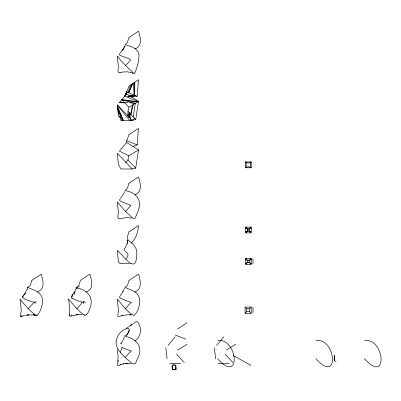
<?xml version="1.0" encoding="UTF-8"?>
<svg xmlns="http://www.w3.org/2000/svg" width="401" height="401" viewBox="0 0 401 401"><rect width="100%" height="100%" fill="white"/><g stroke="black" fill="none" stroke-linecap="round" stroke-linejoin="round"><path stroke-width="0.6" d="M121.052 120.385L132.19 120.385L135.698 119.553L138.545 101.343L126.716 93.884L126.716 92.045L129.037 86.055M127.954 116.741L127.964 111.272L128.891 107.207L123.508 101.413M251.216 258.515L251.216 259.487L249.277 260.46L247.332 260.46L245.387 259.487L245.387 258.515L251.216 258.515L251.216 264.344L245.387 264.344L245.387 258.515M251.216 161.944L250.369 163.242L250.369 166.475L251.216 167.568L250.244 167.568L248.304 166.475L246.359 167.568L245.387 167.568L246.239 166.475L246.239 163.242L245.387 161.944L251.216 161.944L251.216 167.773L245.387 167.773L245.387 161.944M134.265 95.112L134.355 82.521M134.556 95.227L134.846 82.195M126.611 94.009L126.716 92.045L137.047 96.24M129.338 117.934L129.603 113.032M128.801 117.378L129.162 112.561M128.475 96.751L137.217 96.31L138.475 79.779M71.538 314.87L71.147 316.369L69.112 315.722L69.869 310.304L68.641 299.066M126.536 94.095L126.716 92.045L124.5 96.501M117.829 361.512L118.074 356.268L117.287 349.251M125.438 247.096L127.423 243.086L127.117 243.853L127.729 240.209L127.643 241.918M126.435 94.22L126.716 92.045L124.881 96.055M133.287 116.972L135.247 103.348M132.235 168.976L117.227 153.267L118.455 164.515L120.901 168.976L132.23 168.976L135.698 168.144L138.545 149.934L126.716 142.475L126.716 140.631L129.037 134.641M126.295 94.385L126.716 92.045L125.232 95.639M27.173 289.181L27.679 287.176C30.982 286.745 30.671 282.72 31.859 280.409M124.51 288.254L122.881 291.858L123.002 291.632L120.265 295.637M127.688 241.698L127.708 240.054M130.666 114.165L132.586 104.962M130.982 114.506L133.087 104.661M138.54 149.934L128.876 155.809L127.964 159.864L125.734 162.741M118.155 360.128L117.513 365.035L118.024 365.752L119.137 365.206M124.315 337.061L123.217 339.878L120.841 343.537L121.122 343.151M126.114 94.596L126.716 92.045L126.716 93.884M128.766 117.453L129.899 113.348L127.057 115.568M125.137 45.498L124.681 46.691L124.826 46.326M125.894 94.857L126.716 92.045L126.706 93.894L119.483 102.43M83.939 303.537L83.378 302.354L81.934 302.048L81.468 303.622L76.726 308.93M125.834 94.927L126.716 92.045L126.691 93.914L126.716 92.045L125.553 95.258M72.787 295.021L72.16 295.036L71.709 296.479L71.238 296.264L71.624 296.118M120.235 352.735L122.064 347.236M72.937 296.715L72.461 295.171L72.827 294.123L75.012 291.382M129.037 231.818L127.388 236.725L127.428 238.886L128.34 240.124L133.097 244.229L135.433 247.382A10.972 10.972 0 0 1 136.35 249.723L136.796 252.374L136.766 256.084A25.769 25.769 0 0 1 136.385 258.765C134.601 273.527 121.302 252.76 117.227 250.445L118.455 261.693C119.032 263.056 120.651 264.099 122.064 263.262M127.894 92.521L130.846 84.852M74.33 294.54L74.28 293.111L75.107 291.602L75.162 290.249L75.759 288.91L76.24 288.915L76.536 287.763L76.035 287.743L77.238 288.905M124.736 191.573L123.082 194.766L120.385 198.5M129.037 280.409C127.824 282.75 128.18 286.845 124.771 287.211C128.937 289.627 135.749 290.68 138.545 295.697C141.202 302.078 138.931 310.87 133.999 315.497C126.992 312.108 122.32 304.755 117.227 299.036L118.455 310.284L117.724 315.948L118.175 316.795L119.207 316.454M129.037 183.232C128.135 185.082 128.024 187.262 126.901 189.011C126.601 189.773 123.869 190.154 125.734 190.736C137.879 192.986 142.751 201.497 137.237 213.081A48.511 48.511 0 0 1 136.049 215.979C134.576 222.43 130.716 215.467 128.19 213.939A94.962 94.962 0 0 1 123.252 208.981L117.227 201.858L118.455 213.106C118.024 214.55 116.826 220.485 119.959 218.46M129.037 37.463L127.192 42.722L125.262 44.676L132.034 46.957L135.498 48.867L138.124 51.819L139.032 54.867L138.646 61.002L136.656 68.215L134.646 73.689L134.074 73.719L133.057 72.651A24.516 24.516 0 0 0 131.723 71.303L126.365 66.335A94.932 94.932 0 0 1 120.957 60.626L117.227 56.09L118.455 67.338C117.964 68.807 117.122 74.085 120.125 72.426M128.611 92.811L132.275 83.899M128.806 92.892L132.796 83.553M126.776 335.281L129.227 330.143M69.624 314.735L69.112 315.727M124.736 46.556L122.536 50.17L124.115 47.739L120.17 53.037M28.08 309.001L30.351 306.123L34.175 302.519L33.829 302.209C29.859 300.87 25.328 300.103 22.235 297.106L23.208 295.978M23.163 296.053L27.318 289.111M84.561 314.7C83.739 317.853 89.989 311.216 89.007 310.239C94.786 298.966 88.761 290.519 77.223 287.913L77.172 286.91L78.892 285.206L80.451 280.409L89.889 274.139L91.248 279.452L91.694 284.9A7.754 7.754 0 0 1 87.368 291.462L85.864 292.128M125.969 259.211C127.012 257.517 129.022 255.106 127.378 253.161C125.804 251.843 122.626 249.432 125.428 247.527M120.992 343.341L121.262 342.945M125.769 65.498L130.26 60.381L130.48 59.594L129.388 58.852L120.235 55.493L119.202 54.551L119.814 53.659M125.282 211.843L130.896 205.402L120.581 201.252L119.328 200.004L120.24 199.102M125.277 308.97L128.596 304.955A18.396 18.396 0 0 1 130.165 303.532L131.333 302.389L128.23 301.392A64.456 64.456 0 0 1 126.014 300.655M125.297 357.507L128.591 353.562A17.619 17.619 0 0 1 130.155 352.168L131.327 351.04L128.23 349.963A72.08 72.08 0 0 1 125.222 348.875L122.14 347.562M126.711 142.48L119.408 151.112L128.861 155.819M167.994 345.467L175.297 336.835M216.585 345.467L223.888 336.835M86.576 314.665L86.531 314.354M22.245 297.096L25.789 293.106M131.523 242.956C136.165 238.43 138.004 231.843 138.475 225.547L129.042 231.813M35.995 315.356L37.203 315.371C41.413 310.419 43.529 303.141 41.874 296.76C39.133 291.171 32.752 289.632 27.499 287.372M245.091 313.306L246.785 311.587L246.785 308.82L245.091 307.101L251.216 307.101L251.216 313.306L245.091 313.306L245.091 307.101M251.216 313.306L249.522 311.587L249.522 308.82L251.216 307.101M133.598 323.427L136.24 321.627L137.423 321.772C142.18 326.925 141.272 337.251 134.987 340.945M22.165 316.344L21.168 316.83L20.631 316.344L21.604 315.557M132.977 323.697L130.631 325.442L131.789 324.579M120.024 296.219L119.433 297.176L120.345 298.108L126.014 300.655M131.302 324.94L126.019 328.529M129.042 37.458L138.46 31.203C140.556 36.987 142.641 46.14 135.112 48.927M129.057 86.04L138.33 79.879M129.042 134.636L138.46 128.38L137.217 144.896L133.192 146.305M129.042 183.227L138.46 176.966C140.51 182.761 142.525 191.934 135.052 194.731M31.864 280.404L41.288 274.144C42.576 278.986 44.496 284.645 41.503 289.246L38.707 291.502L37.554 291.963M129.042 280.404L138.46 274.144C140.475 279.948 142.43 289.151 134.987 291.948M177.633 328.99L187.051 322.735M334.544 360.248L334.299 359.872L334.264 360.213L336.088 361.857M128.997 107.142L138.525 101.353M177.463 350.163L187.127 344.289M226.054 350.163L235.718 344.289M131.718 120.385L134.781 118.571M251.216 162.149L250.244 162.149L248.304 163.242L246.359 162.149L245.387 162.149M119.217 365.271L123.563 363.822L123.217 363.887L128.009 363.311L125.724 363.446L131.102 363.537M250.244 228.034L248.304 229.006L246.359 228.034L245.387 228.034L247.332 229.006L249.277 229.006L251.216 228.034L250.244 228.034L250.244 227.061M247.332 230.946L245.387 231.918L246.359 231.918L248.304 230.946L250.244 231.918L251.216 231.918L249.277 230.946L247.332 230.946L247.332 229.006M251.216 259.487L250.244 259.487L248.304 260.46L246.359 259.487L245.387 259.487M247.332 262.399L245.387 263.372L246.359 263.372L248.304 262.399L250.244 263.372L251.216 263.372L249.277 262.399L247.332 262.399L247.332 260.46M21.178 316.82L24.431 315.221M131.087 97.187L134.987 95.403L127.899 96.25M120.39 364.785L121.077 364.509M119.638 316.399L122.781 315.452L121.693 315.757M119.994 72.596L123.107 71.974L127.598 71.824L132.651 73.042M25.057 315.617L28.907 314.75L27.358 315.036L34.471 314.875L33.148 314.735L35.042 315.056L33.764 314.73L35.473 315.191M120.305 218.565L126.771 217.563L131.774 218.109M122.245 315.607L127.563 314.74L131.759 314.985M78.1 314.665L73.639 315.356L73.669 315.607L71.318 315.682M34.306 302.118L36.07 301.793M79.609 286.72L78.3 286.89M127.734 96.446L134.987 95.403M122.125 263.357L125.628 263.176L129.493 263.567M127.974 96.35L135.348 95.553M82.38 314.574L76.025 314.77M246.785 308.82L249.522 308.82M246.785 311.587L249.522 311.587M169.508 363.331L180.816 363.331M218.099 363.331L229.407 363.331M72.31 298.093L71.709 298.068L76.696 300.394L81.924 302.053M364.639 340.379C385.231 338.409 387.877 385.166 364.479 358.689M316.048 340.379C336.639 338.409 339.291 385.166 315.893 358.689M217.753 340.379C238.344 338.409 240.996 385.166 217.598 358.689M119.393 102.541L125.002 102.892M133.102 103.398L134.972 103.513L121.859 99.628L122.681 100.521M119.734 102.135L128.225 102.706M129.438 102.786L135.498 103.192M73.594 293.031L74.28 293.111M130.525 314.83L129.804 314.74L130.365 314.81M121.528 100.014L137.383 102.049M121.859 99.628L137.884 101.744M130.079 263.668L130.355 263.713M34.185 302.524L36.22 303.071M76.035 287.743L77.223 287.913M124.836 96.105L138.25 101.523M126.721 140.636L137.197 144.891M175.312 334.99L185.788 339.246M132.165 72.842L132.771 73.102M72.16 295.036L72.461 295.171M233.297 355.562L250.961 365.356M36.215 315.427C29.744 311.206 24.907 304.935 20.05 299.036L21.278 310.299L20.516 315.016L20.631 316.344M36.556 314.92L37.198 315.366M84.421 315.246C78.24 310.845 73.333 304.93 68.641 299.036M118.455 115.949L120.661 117.964M122.425 119.578L123.307 120.385L117.373 106.029M117.227 104.681L132.235 120.385M85.333 302.66L84.506 301.778L83.333 301.301L83.764 302.83M128.084 111.408L135.683 119.538M127.974 159.879L135.693 168.139M225.151 354.233L232.871 362.494M176.565 354.233L184.285 362.494M129.718 120.385L117.277 105.122L117.633 108.385L122.079 120.385M123.307 120.385L117.699 109.007L119.217 114.395M117.528 107.443L122.917 120.385M119.724 116.195L120.901 120.385M214.405 347.632L215.633 358.87M165.819 347.632L167.047 358.87M117.683 108.856L118.455 115.924M129.899 113.348L130.556 120.385M133.322 83.202L134.114 95.052M71.679 297.106L71.729 298.088M172.24 368.569L172.255 366.008A1.103 1.103 0 0 1 172.43 365.592A1.268 1.268 0 0 1 172.671 365.326L172.761 365.261A1.123 1.123 0 0 1 173.292 365.065L174.716 365.065A1.133 1.133 0 0 1 175.247 365.256L175.588 365.597A1.188 1.188 0 0 1 175.788 366.133L175.959 369.807L175.944 365.978A1.328 1.328 0 0 0 175.733 365.491L175.347 365.105A1.273 1.273 0 0 0 174.866 364.905L173.142 364.905A1.293 1.293 0 0 0 172.661 365.105L172.555 365.186A1.449 1.449 0 0 0 172.28 365.491A1.273 1.273 0 0 0 172.079 365.968L172.255 368.684A1.108 1.108 0 0 0 172.43 369.105L172.766 369.436A1.123 1.123 0 0 0 173.182 369.607L175.468 369.802L173.147 369.782A1.288 1.288 0 0 1 172.661 369.587A1.429 1.429 0 0 1 172.28 369.206A1.288 1.288 0 0 1 172.109 368.755M252.961 258.73L252.961 264.114M252.961 307.316L252.961 312.705M250.244 231.918L250.244 232.891M250.244 258.515L250.244 259.487M250.244 263.372L250.244 264.344M249.277 229.006L249.277 230.946M249.277 260.46L249.277 262.399M246.359 227.061L246.359 228.034M246.359 231.918L246.359 232.891M246.359 258.515L246.359 259.487M246.359 263.372L246.359 264.344M116.125 341.171C115.553 348.71 121.648 354.278 126.711 358.945A74.947 74.947 0 0 0 129.804 361.512C132.36 364.228 135.388 365.617 136.505 360.95A38.275 38.275 0 0 0 137.844 357.867C143.764 346.509 135.854 338.404 125.042 336.309C123.358 335.787 127.302 335.547 127.323 334.389C128.425 332.875 130.25 330.173 128.536 328.549C122.155 328.539 117.022 335.221 116.125 341.171M334.429 355.241L334.108 360.058L334.745 360.058L334.429 355.241M251.216 227.061L245.387 227.061L245.387 232.891L251.216 232.891L251.216 227.061M175.468 368.133L175.167 368.313L175.468 368.133M175.468 368.629L175.167 368.81L175.468 368.629M175.468 369.131L175.167 369.311L175.468 369.131"/></g></svg>
